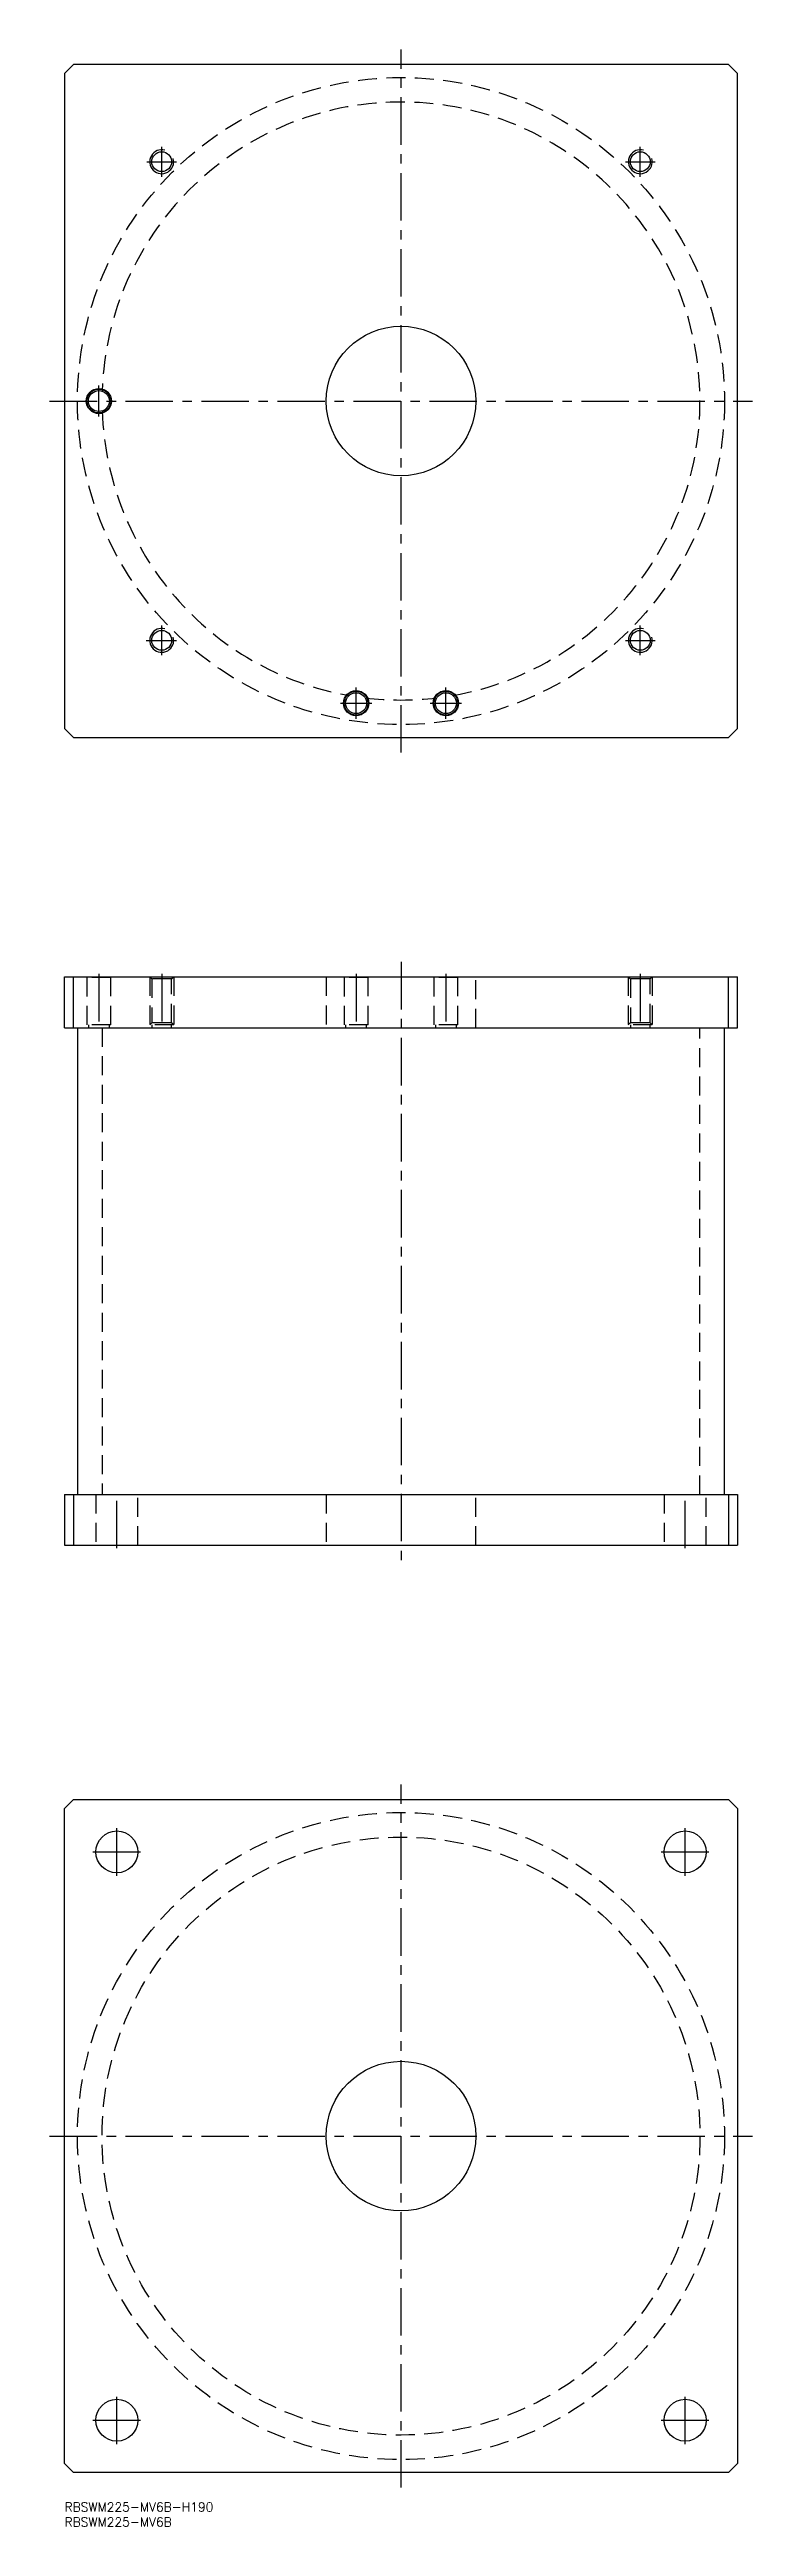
# Model space of a CAD drawing. Extents: x -5 to 230, y -8 to 820.
import ezdxf

# ---------------------------------------------------------------- set-up
doc = ezdxf.new("R2010")
doc.units = 0
doc.header["$LTSCALE"] = 0.5
doc.linetypes.add('CENTER', pattern=[50.8, 31.75, -6.35, 6.35, -6.35])
doc.linetypes.add('DASHED', pattern=[19.05, 12.7, -6.35])
for name, color, linetype in [('MSM_CENTER', 1, 'CENTER'), ('MSM_CONTINUOUS', 7, 'CONTINUOUS'), ('MSM_DASHED', 4, 'DASHED'), ('MSM_NARROW', 5, 'CONTINUOUS'), ('MSM_PART_NUMBER', 7, 'CONTINUOUS')]:
    doc.layers.add(name, color=color, linetype=linetype)
doc.styles.get("Standard").update_dxf_attribs({"font": 'txt.shx', "height": 3, "bigfont": 'bigfont.shx'})

msp = doc.modelspace()

# ---------------------------------------------------------------- linework, layer by layer
at = {"layer": 'MSM_CENTER'}
for p, q in [((112.5, 585), (112.5, 820)), ((32.5, 777.5), (32.5, 787.5)), ((192.5, 777.5), (192.5, 787.5)), ((27.5, 782.5), (37.5, 782.5)), ((187.5, 782.5), (197.5, 782.5)), ((11.5, 697.3), (11.5, 707.7)), ((-5, 702.5), (230, 702.5)), ((27.3, 622.5), (37.5, 622.5)), ((32.5, 617.5), (32.5, 627.5)), ((187.5, 622.5), (197.5, 622.5)), ((192.5, 617.5), (192.5, 627.5)), ((97.5, 596.3), (97.5, 606.7)), ((127.5, 596.3), (127.5, 606.7)), ((92.3, 601.5), (102.7, 601.5)), ((122.3, 601.5), (132.7, 601.5)), ((112.5, 515), (112.5, 315)), ((11.5, 511), (11.5, 492)), ((32.5, 511), (32.5, 492)), ((97.5, 511), (97.5, 492)), ((127.5, 511), (127.5, 492)), ((192.5, 511), (192.5, 492)), ((17.5, 319), (17.5, 338)), ((207.5, 319), (207.5, 338)), ((112.5, 5), (112.5, 240)), ((17.5, 209.5), (17.5, 225.5)), ((207.5, 209.5), (207.5, 225.5)), ((9.5, 217.5), (25.5, 217.5)), ((199.5, 217.5), (215.5, 217.5)), ((-5, 122.5), (230, 122.5)), ((17.5, 19.5), (17.5, 35.5)), ((207.5, 19.5), (207.5, 35.5)), ((9.5, 27.5), (25.5, 27.5)), ((199.5, 27.5), (215.5, 27.5))]:
    msp.add_line(p, q, dxfattribs=at)
at = {"layer": 'MSM_CONTINUOUS'}
for p, q in [((3, 815), (0, 812)), ((0, 812), (0, 593)), ((222, 815), (3, 815)), ((225, 812), (222, 815)), ((225, 593), (225, 812)), ((0, 593), (3, 590)), ((3, 590), (222, 590)), ((222, 590), (225, 593)), ((0, 510), (225, 510)), ((0, 493), (0, 510)), ((3, 493), (3, 510)), ((222, 493), (222, 510)), ((225, 493), (225, 510)), ((0, 493), (225, 493)), ((4.35, 493), (4.35, 337)), ((220.65, 337), (220.65, 493)), ((0, 337), (0, 320)), ((0, 337), (225, 337)), ((3, 337), (3, 320)), ((222, 337), (222, 320)), ((225, 337), (225, 320)), ((0, 320), (225, 320)), ((0, 232), (3, 235)), ((0, 13), (0, 232)), ((3, 235), (222, 235)), ((222, 235), (225, 232)), ((225, 232), (225, 13)), ((3, 10), (0, 13)), ((222, 10), (3, 10)), ((225, 13), (222, 10))]:
    msp.add_line(p, q, dxfattribs=at)
for centre, radius in [((32.5, 782.5), 3.3235), ((192.5, 782.5), 3.3235), ((112.5, 702.5), 25), ((11.5, 702.5), 4.2), ((11.5, 702.5), 4), ((11.5, 702.5), 3.5), ((32.5, 622.5), 3.3235), ((192.5, 622.5), 3.3235), ((97.5, 601.5), 4.2), ((97.5, 601.5), 4), ((97.5, 601.5), 3.5), ((127.5, 601.5), 4.2), ((127.5, 601.5), 4), ((127.5, 601.5), 3.5), ((17.5, 217.5), 7), ((207.5, 217.5), 7), ((112.5, 122.5), 25), ((17.5, 27.5), 7), ((207.5, 27.5), 7)]:
    msp.add_circle(centre, radius, dxfattribs=at)
at = {"layer": 'MSM_DASHED'}
for p, q in [((7.3, 510), (7.5, 509.8)), ((7.5, 509.8), (7.5, 494)), ((15.5, 509.8), (7.5, 509.8)), ((15.5, 509.8), (15.7, 510)), ((15.5, 494), (15.5, 509.8)), ((28.5, 510), (29.1765, 509.3235)), ((28.5, 510), (28.5, 494)), ((29.1765, 509.3235), (29.1765, 494.6765)), ((35.8235, 509.3235), (29.1765, 509.3235)), ((35.8235, 509.3235), (36.5, 510)), ((35.8235, 494.6765), (35.8235, 509.3235)), ((36.5, 510), (36.5, 494)), ((87.5, 510), (87.5, 493)), ((93.3, 510), (93.5, 509.8)), ((93.5, 509.8), (93.5, 494)), ((101.5, 509.8), (93.5, 509.8)), ((101.5, 509.8), (101.7, 510)), ((101.5, 494), (101.5, 509.8)), ((123.3, 510), (123.5, 509.8)), ((123.5, 509.8), (123.5, 494)), ((131.5, 509.8), (123.5, 509.8)), ((131.5, 509.8), (131.7, 510)), ((131.5, 494), (131.5, 509.8)), ((137.5, 493), (137.5, 510)), ((188.5, 510), (189.1765, 509.3235)), ((188.5, 510), (188.5, 494)), ((189.1765, 509.3235), (189.1765, 494.6765)), ((195.8235, 509.3235), (189.1765, 509.3235)), ((195.8235, 509.3235), (196.5, 510)), ((195.8235, 494.6765), (195.8235, 509.3235)), ((196.5, 510), (196.5, 494)), ((15.5, 494), (7.5, 494)), ((8, 494), (8, 493)), ((12.55, 493), (12.55, 337)), ((15, 493), (15, 494)), ((29.1765, 494.6765), (28.5, 494)), ((36.5, 494), (28.5, 494)), ((35.8235, 494.6765), (29.1765, 494.6765)), ((29.1765, 494), (29.1765, 493)), ((36.5, 494), (35.8235, 494.6765)), ((35.8235, 493), (35.8235, 494)), ((101.5, 494), (93.5, 494)), ((94, 494), (94, 493)), ((101, 493), (101, 494)), ((131.5, 494), (123.5, 494)), ((124, 494), (124, 493)), ((131, 493), (131, 494)), ((189.1765, 494.6765), (188.5, 494)), ((196.5, 494), (188.5, 494)), ((195.8235, 494.6765), (189.1765, 494.6765)), ((189.1765, 494), (189.1765, 493)), ((196.5, 494), (195.8235, 494.6765)), ((195.8235, 493), (195.8235, 494)), ((212.45, 337), (212.45, 493)), ((10.5, 337), (10.5, 320)), ((24.5, 320), (24.5, 337)), ((87.5, 337), (87.5, 320)), ((137.5, 320), (137.5, 337)), ((200.5, 337), (200.5, 320)), ((214.5, 320), (214.5, 337))]:
    msp.add_line(p, q, dxfattribs=at)
for centre, radius in [((112.5, 702.5), 108.15), ((112.5, 122.5), 108.15), ((112.5, 122.5), 99.95)]:
    msp.add_circle(centre, radius, dxfattribs=at)
for start, end in [(280.0104927, 178.095946), (181.904054, 259.9895073), (263.1154382, 276.8845618)]:
    msp.add_arc((112.5, 702.5), 99.95, start, end, dxfattribs=at)
at = {"layer": 'MSM_NARROW'}
for centre in [(32.5, 782.5), (192.5, 782.5), (32.5, 622.5), (192.5, 622.5)]:
    msp.add_arc(centre, 4, 75, 15, dxfattribs=at)

# ---------------------------------------------------------------- texts
at = {"layer": 'MSM_PART_NUMBER'}
for s, p in [('RBSWM225-MV6B-H190', (0, -3)), ('RBSWM225-MV6B', (0, -8))]:
    msp.add_text(s, height=3, dxfattribs=at).set_placement(p)

doc.saveas('drawing.dxf')
